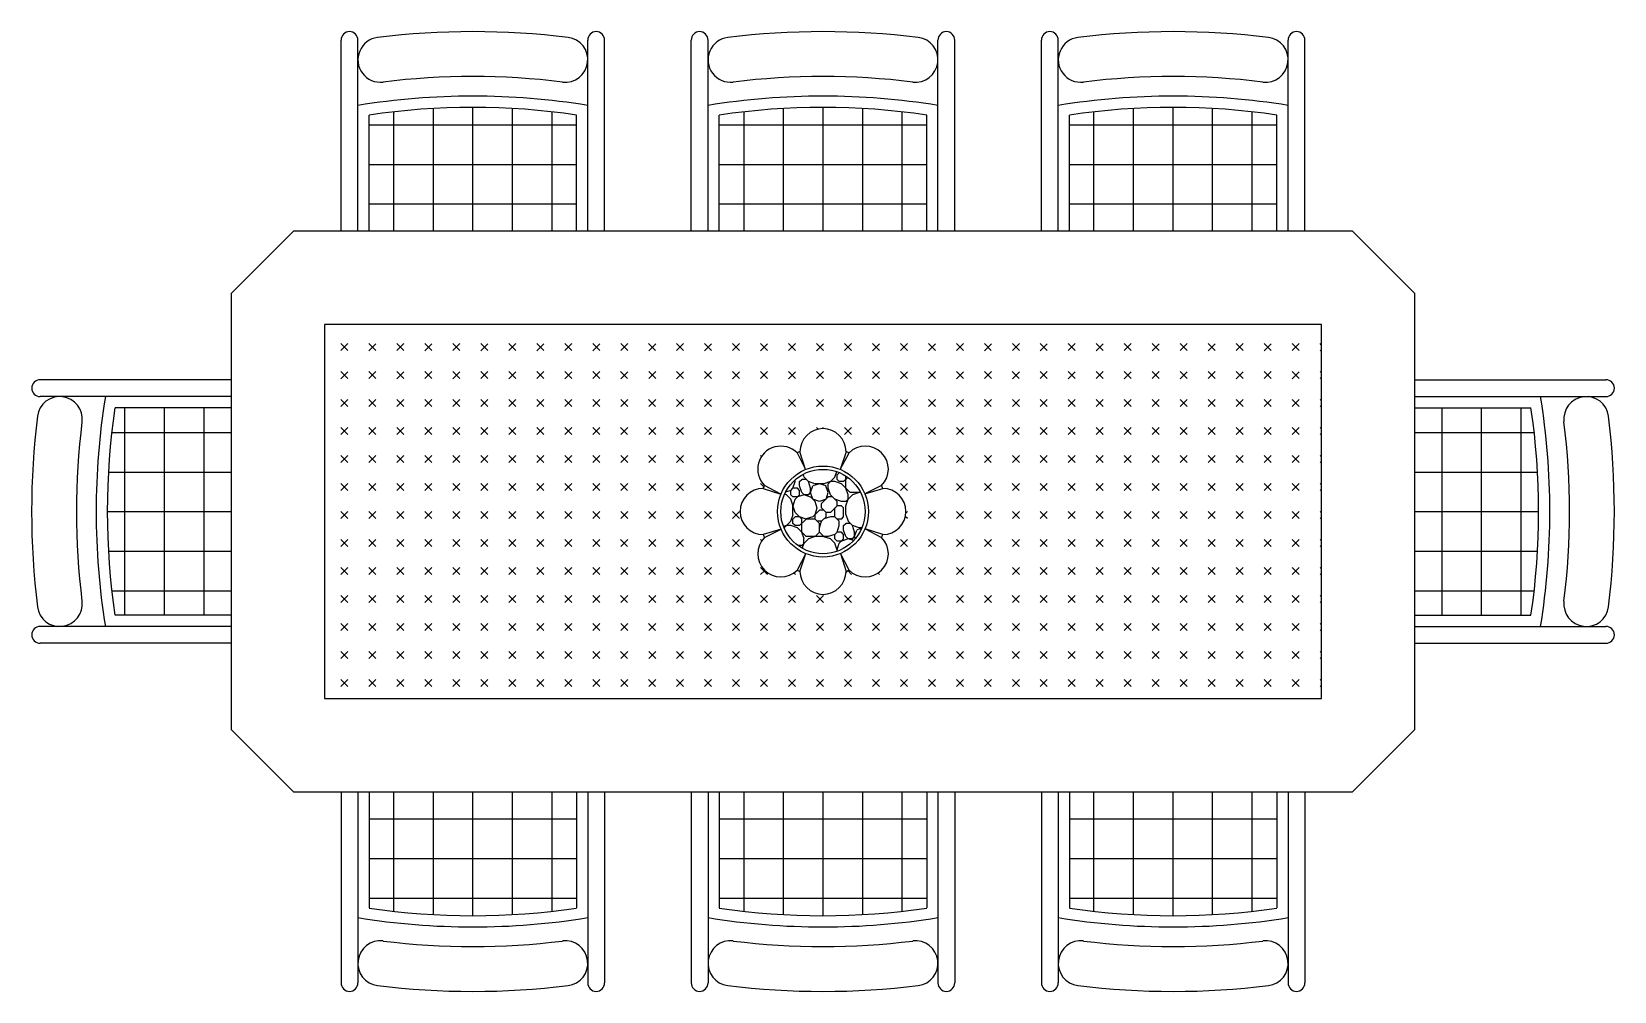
# Model space of a CAD drawing. Header units: millimetres. Extents: x -964.98 to -962.44, y 2610.7 to 2612.24.
import ezdxf

# ---------------------------------------------------------------- set-up
doc = ezdxf.new("R2010")
doc.units = ezdxf.units.MM
doc.header["$LTSCALE"] = 10
doc.layers.add('Móveis_mesas', color=2, linetype='Continuous')

msp = doc.modelspace()

# ---------------------------------------------------------------- hatches: boundary and pattern name
at = {"layer": 'Móveis_mesas'}
h = msp.add_hatch(dxfattribs=at)
h.set_pattern_fill('ANSI37', color=1, scale=0.02, angle=45, style=0)
h.set_pattern_definition([(90, (-2055.515165, 6.43129), (0.0635, 7e-18), []), (7e-15, (-2055.515165, 6.43129), (7e-18, -0.0635), [])])
h.paths.add_polyline_path([(-964.4343, 2612.1061, -0.074073), (-964.1013, 2612.1061), (-964.1013, 2611.9197), (-964.4343, 2611.9197)])
h = msp.add_hatch(dxfattribs=at)
h.set_pattern_fill('ANSI37', color=1, scale=0.02, angle=45, style=0)
h.set_pattern_definition([(90, (-2054.95311, 6.43129), (0.0635, 7e-18), []), (7e-15, (-2054.95311, 6.43129), (7e-18, -0.0635), [])])
h.paths.add_polyline_path([(-963.8723, 2612.1061, -0.074073), (-963.5393, 2612.1061), (-963.5393, 2611.9197), (-963.8723, 2611.9197)])
h = msp.add_hatch(dxfattribs=at)
h.set_pattern_fill('ANSI37', color=1, scale=0.02, angle=45, style=0)
h.set_pattern_definition([(90, (128.10361, 6.43129), (-0.0635, 7e-18), []), (180, (128.10361, 6.43129), (-7e-18, -0.0635), [])])
h.paths.add_polyline_path([(-962.9772, 2612.1061, 0.074073), (-963.3102, 2612.1061), (-963.3102, 2611.9197), (-962.9772, 2611.9197)])
h = msp.add_hatch(dxfattribs=at)
h.set_pattern_fill('CROSS,_O', color=1, scale=0.005, angle=45)
h.set_pattern_definition([(45, (0, 0), (3e-18, 0.0449012806), [0.015875, -0.047625]), (135, (0.011225, -9e-19), (-0.0449012806, 3e-18), [0.015875, -0.047625])])
h.paths.add_polyline_path([(-964.5058, 2611.7697), (-964.5058, 2611.1697), (-962.9058, 2611.1697), (-962.9058, 2611.7697)])
h.paths.add_polyline_path([(-963.6098, 2611.4328, -0.01247), (-963.6117, 2611.428, -1), (-963.664, 2611.3757, -0.01247), (-963.6688, 2611.3737, -1), (-963.7428, 2611.3737, -0.01247), (-963.7475, 2611.3757, -1), (-963.7998, 2611.428, -0.01247), (-963.8018, 2611.4328, -1), (-963.8018, 2611.5067, -0.01247), (-963.7998, 2611.5115, -1), (-963.7475, 2611.5638, -0.01247), (-963.7428, 2611.5657, -1), (-963.6688, 2611.5657, -0.01247), (-963.664, 2611.5638, -1), (-963.6117, 2611.5115, -0.01247), (-963.6098, 2611.5067, -1)], flags=16)
h.paths.add_polyline_path([(-963.6328, 2611.4697, -1), (-963.7788, 2611.4697, -1)], flags=0)
h.paths.add_polyline_path([(-963.6381, 2611.4697, -1), (-963.7735, 2611.4697, -1)], flags=0)
h = msp.add_hatch(dxfattribs=at)
h.set_pattern_fill('ANSI37', color=1, scale=0.02, angle=135, style=0)
h.set_pattern_definition([(180, (1640.83268, 3702.71708), (-1e-17, -0.0635), []), (270, (1640.83268, 3702.71708), (0.0635, -1e-17), [])])
h.paths.add_polyline_path([(-964.8421, 2611.6362, 0.074073), (-964.8421, 2611.3032), (-964.6558, 2611.3032), (-964.6558, 2611.6362)])
h = msp.add_hatch(dxfattribs=at)
h.set_pattern_fill('ANSI37', color=1, scale=0.02, angle=135, style=0)
h.set_pattern_definition([(7e-15, (-3568.24423, 3702.71708), (1e-17, -0.0635), []), (270, (-3568.24423, 3702.71708), (-0.0635, -1e-17), [])])
h.paths.add_polyline_path([(-962.5694, 2611.6362, -0.074073), (-962.5694, 2611.3032), (-962.7558, 2611.3032), (-962.7558, 2611.6362)])
h = msp.add_hatch(dxfattribs=at)
h.set_pattern_fill('PEDRA6,_O', color=1, scale=0.1, angle=45, pattern_type=2)
h.set_pattern_definition([(45, (127.59106, 6.38079), (-0.070710678, 0.070710678), [0.005, -0.015, 0.005, -0.075]), (45, (127.60166, 6.40554), (-0.070710678, 0.070710678), [0.005, -0.095]), (45, (127.55924, 6.37725), (-0.070710678, 0.070710678), [0.01, -0.09]), (45, (127.53802, 6.36311), (-0.070710678, 0.070710678), [0.015, -0.085]), (45, (127.56984, 6.402), (-0.070710678, 0.070710678), [0.01, -0.01, 0.015, -0.065]), (45, (127.5557, 6.40907), (-0.070710678, 0.070710678), [0.015, -0.085]), (45, (127.53449, 6.39493), (-0.070710678, 0.070710678), [0.015, -0.035, 0.015, -0.035]), (45, (127.50974, 6.3914), (-0.070710678, 0.070710678), [0.015, -0.005, 0.005, -0.075]), (45, (127.54863, 6.44443), (-0.070710678, 0.070710678), [0.005, -0.095]), (45, (127.52742, 6.43736), (-0.070710678, 0.070710678), [0.01, -0.09]), (135, (127.47792, 6.39493), (-0.070710678, -0.070710678), [0.01, -0.09]), (135, (127.53449, 6.3525), (-0.070710678, -0.070710678), [0.005, -0.01, 0.015, -0.07]), (135, (127.54509, 6.37725), (-0.070710678, -0.070710678), [0.02, -0.005, 0.005, -0.07]), (135, (127.53802, 6.40554), (-0.070710678, -0.070710678), [0.015, -0.085]), (135, (127.57338, 6.37725), (-0.070710678, -0.070710678), [0.01, -0.09]), (135, (127.52035, 6.43736), (-0.070710678, -0.070710678), [0.01, -0.09]), (135, (127.56631, 6.39847), (-0.070710678, -0.070710678), [0.01, -0.05, 0.005, -0.035]), (135, (127.54156, 6.44443), (-0.070710678, -0.070710678), [0.005, -0.005, 0.005, -0.085]), (135, (127.57691, 6.41614), (-0.070710678, -0.070710678), [0.01, -0.015, 0.01, -0.065]), (135, (127.59813, 6.402), (-0.070710678, -0.070710678), [0.01, -0.09]), (90, (127.53802, 6.3419), (-0.0707106781, 0.0707106781), [0.0141421, -0.02828427, 0.0212132, -0.0777817862]), (90, (127.53449, 6.33836), (-0.0707106781, 0.0707106781), [0.0141421356, -0.1272792206]), (90, (127.56631, 6.384325), (-0.0707106781, 0.0707106781), [0.0141421356, -0.1272792206]), (90, (127.52388, 6.41261), (-0.0707106781, 0.0707106781), [0.0141421356, -0.1272792206]), (90, (127.591056, 6.40907), (-0.0707106781, 0.0707106781), [0.0141421356, -0.1272792206]), (90, (127.52388, 6.35604), (-0.0707106781, 0.0707106781), [0.0070710678, -0.1343502884]), (90, (127.50974, 6.384325), (-0.0707106781, 0.0707106781), [0.0070710678, -0.1343502884]), (90, (127.54156, 6.36665), (-0.0707106781, 0.0707106781), [0.0070710678, -0.1343502884]), (90, (127.52388, 6.39847), (-0.0707106781, 0.0707106781), [0.0070710678, -0.1343502884]), (90, (127.559236, 6.40554), (-0.0707106781, 0.0707106781), [0.0070710678, -0.1343502884]), (90, (127.520345, 6.44443), (-0.0707106781, 0.0707106781), [0.0070710678, -0.1343502884]), (90, (127.53449, 6.44443), (-0.0707106781, 0.0707106781), [0.0070710678, -0.1343502884]), (90, (127.576914, 6.40907), (-0.0707106781, 0.0707106781), [0.0070710678, -0.1343502884]), (90, (127.59813, 6.39493), (-0.0707106781, 0.0707106781), [0.0070710678, -0.1343502884]), (90, (127.56984, 6.423216), (-0.0707106781, 0.0707106781), [0.0070710678, -0.1343502884]), (90, (127.53449, 6.45857), (-0.0707106781, 0.0707106781), [0.0070710678, -0.1343502884]), (90, (127.552165, 6.447964), (-0.0707106781, 0.0707106781), [0.0070710678, -0.1343502884]), (180, (127.53095, 6.44089), (-0.0707106781, -0.0707106781), [0.0070710678, -0.1343502884]), (180, (127.53095, 6.455035), (-0.0707106781, -0.0707106781), [0.0070710678, -0.1343502884]), (180, (127.54863, 6.44443), (-0.0707106781, -0.0707106781), [0.0070710678, -0.1343502884]), (180, (127.545094, 6.46918), (-0.0707106781, -0.0707106781), [0.0070710678, -0.1343502884]), (180, (127.53449, 6.40907), (-0.0707106781, -0.0707106781), [0.0070710678, -0.1343502884]), (180, (127.53449, 6.39493), (-0.0707106781, -0.0707106781), [0.0070710678, -0.1343502884]), (180, (127.53095, 6.35604), (-0.0707106781, -0.0707106781), [0.0070710678, -0.1343502884]), (180, (127.53802, 6.36311), (-0.0707106781, -0.0707106781), [0.0070710678, -0.1343502884]), (180, (127.520345, 6.39493), (-0.0707106781, -0.0707106781), [0.0070710678, -0.1343502884]), (180, (127.51681, 6.37018), (-0.0707106781, -0.0707106781), [0.0070710678, -0.1343502884]), (180, (127.56984, 6.402), (-0.0707106781, -0.0707106781), [0.0070710678, -0.1343502884]), (180, (127.57338, 6.41968), (-0.0707106781, -0.0707106781), [0.0070710678, -0.1343502884]), (180, (127.591056, 6.40907), (-0.0707106781, -0.0707106781), [0.0070710678, -0.1343502884]), (180, (127.583985, 6.416145), (-0.0707106781, -0.0707106781), [0.0070710678, -0.1343502884]), (180, (127.60166, 6.40554), (-0.0707106781, -0.0707106781), [0.0070710678, -0.1343502884]), (180, (127.50267, 6.391396), (-0.0707106781, -0.0707106781), [0.0141421356, -0.1272792206]), (180, (127.559236, 6.40554), (-0.0707106781, -0.0707106781), [0.0141421356, -0.1272792206]), (180, (127.58045, 6.377254), (-0.0707106781, -0.0707106781), [0.035355339, -0.1060660172]), (71.5650512, (127.506203, 6.366647), (0.0707106781, 0.07071067815), [0.01118, -0.2124267978]), (71.5650512, (127.538023, 6.35604), (0.0707106781, 0.07071067815), [0.01118, -0.2124267978]), (71.5650512, (127.520345, 6.402002), (0.0707106781, 0.07071067815), [0.01118, -0.2124267978]), (71.5650512, (127.59459, 6.384325), (0.0707106781, 0.07071067815), [0.01118, -0.2124267978]), (71.5650512, (127.566307, 6.391396), (0.0707106781, 0.07071067815), [0.01118, -0.2124267978]), (71.5650512, (127.559236, 6.41261), (0.0707106781, 0.07071067815), [0.01118, -0.2124267978]), (71.5650512, (127.52388, 6.42675), (0.0707106781, 0.07071067815), [0.01118, -0.2124267978]), (71.5650512, (127.552165, 6.447964), (0.0707106781, 0.07071067815), [0.01118, -0.2124267978]), (108.4349488, (127.513274, 6.37372), (-0.0707106781, 0.07071067815), [0.01118, -0.2124267978]), (108.4349488, (127.50974, 6.377254), (-0.0707106781, 0.07071067815), [0.01118, -0.2124267978]), (108.4349488, (127.527416, 6.416145), (-0.0707106781, 0.07071067815), [0.02236, -0.2012467977]), (108.4349488, (127.5557, 6.43736), (-0.0707106781, 0.07071067815), [0.01118, -0.2124267978]), (108.4349488, (127.56277, 6.423216), (-0.0707106781, 0.07071067815), [0.01118, -0.2124267978]), (108.4349488, (127.54156, 6.37372), (-0.0707106781, 0.07071067815), [0.01118, -0.2124267978]), (108.4349488, (127.538023, 6.447964), (-0.0707106781, 0.07071067815), [0.01118, -0.2124267978]), (108.4349488, (127.552165, 6.455035), (-0.0707106781, 0.07071067815), [0.01118, -0.2124267978]), (161.5650512, (127.488525, 6.391396), (-0.07071067815, 0.0707106781), [0.01118, -0.2124267978]), (161.5650512, (127.583985, 6.37372), (-0.07071067815, 0.0707106781), [0.01118, -0.2124267978]), (161.5650512, (127.506203, 6.38786), (-0.07071067815, 0.0707106781), [0.01118, -0.2124267978]), (161.5650512, (127.566307, 6.433822), (-0.07071067815, 0.0707106781), [0.01118, -0.2124267978]), (161.5650512, (127.545094, 6.40554), (-0.07071067815, 0.0707106781), [0.01118, -0.2124267978]), (161.5650512, (127.552165, 6.440893), (-0.07071067815, 0.0707106781), [0.01118, -0.2124267978]), (161.5650512, (127.53095, 6.391396), (-0.07071067815, 0.0707106781), [0.01118, -0.2124267978]), (161.5650512, (127.53095, 6.36311), (-0.07071067815, 0.0707106781), [0.01118, -0.2124267978]), (198.4349488, (127.495596, 6.391396), (-0.07071067815, -0.0707106781), [0.01118, -0.2124267978]), (198.4349488, (127.559236, 6.377254), (-0.07071067815, -0.0707106781), [0.01118, -0.2124267978]), (198.4349488, (127.513274, 6.39493), (-0.07071067815, -0.0707106781), [0.01118, -0.2124267978]), (198.4349488, (127.583985, 6.409074), (-0.07071067815, -0.0707106781), [0.01118, -0.2124267978]), (198.4349488, (127.591056, 6.38079), (-0.07071067815, -0.0707106781), [0.01118, -0.2124267978]), (198.4349488, (127.54156, 6.44443), (-0.07071067815, -0.0707106781), [0.01118, -0.2124267978]), (198.4349488, (127.5557, 6.409074), (-0.07071067815, -0.0707106781), [0.01118, -0.2124267978]), (198.4349488, (127.495596, 6.391396), (-0.07071067815, -0.0707106781), [0.01118, -0.2124267978]), (198.4349488, (127.576914, 6.43736), (-0.07071067815, -0.0707106781), [0.01118, -0.2124267978]), (288.4349488, (127.538023, 6.3419), (0.0707106781, -0.07071067815), [0.01118, -0.2124267978])])
h.paths.add_polyline_path([(-963.6381, 2611.4697, 1), (-963.7735, 2611.4697, 1)])
h = msp.add_hatch(dxfattribs=at)
h.set_pattern_fill('ANSI37', color=1, scale=0.02, angle=45, style=0)
h.set_pattern_definition([(270, (-2055.515165, 5216.5082), (0.0635, -7e-18), []), (360, (-2055.515165, 5216.5082), (7e-18, 0.0635), [])])
h.paths.add_polyline_path([(-964.4343, 2610.8334, 0.074073), (-964.1013, 2610.8334), (-964.1013, 2611.0197), (-964.4343, 2611.0197)])
h = msp.add_hatch(dxfattribs=at)
h.set_pattern_fill('ANSI37', color=1, scale=0.02, angle=45, style=0)
h.set_pattern_definition([(270, (-2054.95311, 5216.5082), (0.0635, -7e-18), []), (360, (-2054.95311, 5216.5082), (7e-18, 0.0635), [])])
h.paths.add_polyline_path([(-963.8723, 2610.8334, 0.074073), (-963.5393, 2610.8334), (-963.5393, 2611.0197), (-963.8723, 2611.0197)])
h = msp.add_hatch(dxfattribs=at)
h.set_pattern_fill('ANSI37', color=1, scale=0.02, angle=45, style=0)
h.set_pattern_definition([(270, (128.10361, 5216.5082), (-0.0635, -7e-18), []), (180, (128.10361, 5216.5082), (-7e-18, 0.0635), [])])
h.paths.add_polyline_path([(-962.9772, 2610.8334, -0.074073), (-963.3102, 2610.8334), (-963.3102, 2611.0197), (-962.9772, 2611.0197)])

# ---------------------------------------------------------------- linework, layer by layer
for p, q in [((-964.4793, 2611.9197), (-964.4793, 2612.2264)), ((-964.4523, 2611.9197), (-964.4523, 2612.2264)), ((-964.0833, 2611.9197), (-964.0833, 2612.2264)), ((-964.0563, 2611.9197), (-964.0563, 2612.2264)), ((-963.9173, 2611.9197), (-963.9173, 2612.2264)), ((-963.8903, 2611.9197), (-963.8903, 2612.2264)), ((-963.5213, 2611.9197), (-963.5213, 2612.2264)), ((-963.4943, 2611.9197), (-963.4943, 2612.2264)), ((-963.3552, 2611.9197), (-963.3552, 2612.2264)), ((-963.3282, 2611.9197), (-963.3282, 2612.2264)), ((-962.9592, 2611.9197), (-962.9592, 2612.2264)), ((-962.9322, 2611.9197), (-962.9322, 2612.2264)), ((-964.4343, 2611.9197), (-964.4343, 2612.1061)), ((-964.1013, 2611.9197), (-964.1013, 2612.1061)), ((-963.8723, 2611.9197), (-963.8723, 2612.1061)), ((-963.5393, 2611.9197), (-963.5393, 2612.1061)), ((-963.3102, 2611.9197), (-963.3102, 2612.1061)), ((-962.9772, 2611.9197), (-962.9772, 2612.1061)), ((-964.6558, 2611.6812), (-964.9624, 2611.6812)), ((-962.7558, 2611.6812), (-962.4491, 2611.6812)), ((-964.6558, 2611.6542), (-964.9624, 2611.6542)), ((-964.6558, 2611.6362), (-964.8421, 2611.6362)), ((-962.7558, 2611.6542), (-962.4491, 2611.6542)), ((-962.7558, 2611.6362), (-962.5694, 2611.6362)), ((-964.6558, 2611.3032), (-964.8421, 2611.3032)), ((-962.7558, 2611.3032), (-962.5694, 2611.3032)), ((-964.6558, 2611.2852), (-964.9624, 2611.2852)), ((-962.7558, 2611.2852), (-962.4491, 2611.2852)), ((-964.6558, 2611.2582), (-964.9624, 2611.2582)), ((-962.7558, 2611.2582), (-962.4491, 2611.2582)), ((-964.4793, 2611.0197), (-964.4793, 2610.7131)), ((-964.4523, 2611.0197), (-964.4523, 2610.7131)), ((-964.4343, 2611.0197), (-964.4343, 2610.8334)), ((-964.1013, 2611.0197), (-964.1013, 2610.8334)), ((-964.0833, 2611.0197), (-964.0833, 2610.7131)), ((-964.0563, 2611.0197), (-964.0563, 2610.7131)), ((-963.9173, 2611.0197), (-963.9173, 2610.7131)), ((-963.8903, 2611.0197), (-963.8903, 2610.7131)), ((-963.8723, 2611.0197), (-963.8723, 2610.8334)), ((-963.5393, 2611.0197), (-963.5393, 2610.8334)), ((-963.5213, 2611.0197), (-963.5213, 2610.7131)), ((-963.4943, 2611.0197), (-963.4943, 2610.7131)), ((-963.3552, 2611.0197), (-963.3552, 2610.7131)), ((-963.3282, 2611.0197), (-963.3282, 2610.7131)), ((-963.3102, 2611.0197), (-963.3102, 2610.8334)), ((-962.9772, 2611.0197), (-962.9772, 2610.8334)), ((-962.9592, 2611.0197), (-962.9592, 2610.7131)), ((-962.9322, 2611.0197), (-962.9322, 2610.7131))]:
    msp.add_line(p, q, dxfattribs=at)
at = {"layer": 'Móveis_mesas', "color": 1}
for p, q in [((-963.7475, 2611.5638), (-963.734, 2611.5371)), ((-963.734, 2611.5371), (-963.7428, 2611.5657)), ((-963.6688, 2611.5657), (-963.6781, 2611.5373)), ((-963.6781, 2611.5373), (-963.664, 2611.5638)), ((-963.8018, 2611.5067), (-963.7733, 2611.4974)), ((-963.7733, 2611.4974), (-963.7998, 2611.5115)), ((-963.6117, 2611.5115), (-963.6385, 2611.4979)), ((-963.6385, 2611.4979), (-963.6098, 2611.5067)), ((-963.7731, 2611.4416), (-963.8018, 2611.4328)), ((-963.7998, 2611.428), (-963.7731, 2611.4416)), ((-963.6382, 2611.4421), (-963.6117, 2611.428)), ((-963.6098, 2611.4328), (-963.6382, 2611.4421)), ((-963.7335, 2611.4022), (-963.7475, 2611.3757)), ((-963.7428, 2611.3737), (-963.7335, 2611.4022)), ((-963.6776, 2611.4024), (-963.6688, 2611.3737)), ((-963.664, 2611.3757), (-963.6776, 2611.4024))]:
    msp.add_line(p, q, dxfattribs=at)
at = {"layer": 'Móveis_mesas'}
msp.add_lwpolyline([(-964.5558, 2611.0197), (-962.8558, 2611.0197), (-962.7558, 2611.1197), (-962.7558, 2611.8197), (-962.8558, 2611.9197), (-964.5558, 2611.9197), (-964.6558, 2611.8197), (-964.6558, 2611.1197)], close=True, dxfattribs=at)
at = {"layer": 'Móveis_mesas', "color": 1}
msp.add_lwpolyline([(-964.5058, 2611.1697), (-962.9058, 2611.1697), (-962.9058, 2611.7697), (-964.5058, 2611.7697)], close=True, dxfattribs=at)
msp.add_lwpolyline([(-963.7475, 2611.3757, 0.01247), (-963.7428, 2611.3737, 1), (-963.6688, 2611.3737, 0.01247), (-963.664, 2611.3757, 1), (-963.6117, 2611.428, 0.01247), (-963.6098, 2611.4328, 1), (-963.6098, 2611.5067, 0.01247), (-963.6117, 2611.5115, 1), (-963.664, 2611.5638, 0.01247), (-963.6688, 2611.5657, 1), (-963.7428, 2611.5657, 0.01247), (-963.7475, 2611.5638, 1), (-963.7998, 2611.5115, 0.01247), (-963.8018, 2611.5067, 1), (-963.8018, 2611.4328, 0.01247), (-963.7998, 2611.428, 1)], format="xyb", close=True, dxfattribs=at)
for radius in [0.073, 0.0677]:
    msp.add_circle((-963.7058, 2611.4697), radius, dxfattribs=at)
at = {"layer": 'Móveis_mesas'}
for centre, radius, start, end in [((-964.4658, 2612.2264), 0.0135, 0, 180), ((-964.2678, 2610.9883), 1.2516, 82.9829, 97.0171), ((-964.0698, 2612.2264), 0.0135, 0, 180), ((-963.9038, 2612.2264), 0.0135, 0, 180), ((-963.7058, 2610.9883), 1.2516, 82.9829, 97.0171), ((-963.5078, 2612.2264), 0.0135, 0, 180), ((-963.3417, 2612.2264), 0.0135, 0, 180), ((-963.1437, 2610.9883), 1.2516, 82.9829, 97.0171), ((-962.9457, 2612.2264), 0.0135, 0, 180), ((-964.4163, 2612.1948), 0.036, 97.0171, 277.0171), ((-964.1193, 2612.1948), 0.036, 262.9829, 82.9829), ((-963.8543, 2612.1948), 0.036, 97.0171, 277.0171), ((-963.5573, 2612.1948), 0.036, 262.9829, 82.9829), ((-963.2922, 2612.1948), 0.036, 97.0171, 277.0171), ((-962.9952, 2612.1948), 0.036, 262.9829, 82.9829), ((-964.2678, 2610.9883), 1.1796, 82.9829, 97.0171), ((-963.7058, 2610.9883), 1.1796, 82.9829, 97.0171), ((-963.1437, 2610.9883), 1.1796, 82.9829, 97.0171), ((-964.2678, 2610.9883), 1.1481, 80.7521, 99.2479), ((-964.2678, 2610.9883), 1.1301, 81.5274, 98.4726), ((-963.7058, 2610.9883), 1.1481, 80.7521, 99.2479), ((-963.7058, 2610.9883), 1.1301, 81.5274, 98.4726), ((-963.1437, 2610.9883), 1.1481, 80.7521, 99.2479), ((-963.1437, 2610.9883), 1.1301, 81.5274, 98.4726), ((-964.9624, 2611.6677), 0.0135, 90, 270), ((-962.4491, 2611.6677), 0.0135, 270, 90), ((-964.9308, 2611.6182), 0.036, 352.9829, 172.9829), ((-963.7244, 2611.4697), 1.1481, 170.7521, 189.2479), ((-963.7244, 2611.4697), 1.1301, 171.5274, 188.4726), ((-963.6872, 2611.4697), 1.1301, 351.5274, 8.4726), ((-963.6872, 2611.4697), 1.1481, 350.7521, 9.2479), ((-962.4807, 2611.6182), 0.036, 7.0171, 187.0171), ((-963.7244, 2611.4697), 1.2516, 172.9829, 187.0171), ((-963.7244, 2611.4697), 1.1796, 172.9829, 187.0171), ((-963.6872, 2611.4697), 1.1796, 352.9829, 7.0171), ((-963.6872, 2611.4697), 1.2516, 352.9829, 7.0171), ((-964.9308, 2611.3212), 0.036, 187.0171, 7.0171), ((-962.4807, 2611.3212), 0.036, 172.9829, 352.9829), ((-964.9624, 2611.2717), 0.0135, 90, 270), ((-962.4491, 2611.2717), 0.0135, 270, 90), ((-964.2678, 2611.9511), 1.1481, 260.7521, 279.2479), ((-964.2678, 2611.9511), 1.1301, 261.5274, 278.4726), ((-963.7058, 2611.9511), 1.1481, 260.7521, 279.2479), ((-963.7058, 2611.9511), 1.1301, 261.5274, 278.4726), ((-963.1437, 2611.9511), 1.1481, 260.7521, 279.2479), ((-963.1437, 2611.9511), 1.1301, 261.5274, 278.4726), ((-964.4163, 2610.7447), 0.036, 82.9829, 262.9829), ((-964.2678, 2611.9511), 1.1796, 262.9829, 277.0171), ((-964.1193, 2610.7447), 0.036, 277.0171, 97.0171), ((-963.8543, 2610.7447), 0.036, 82.9829, 262.9829), ((-963.7058, 2611.9511), 1.1796, 262.9829, 277.0171), ((-963.5573, 2610.7447), 0.036, 277.0171, 97.0171), ((-963.2922, 2610.7447), 0.036, 82.9829, 262.9829), ((-963.1437, 2611.9511), 1.1796, 262.9829, 277.0171), ((-962.9952, 2610.7447), 0.036, 277.0171, 97.0171), ((-964.4658, 2610.7131), 0.0135, 180, 0), ((-964.2678, 2611.9511), 1.2516, 262.9829, 277.0171), ((-964.0698, 2610.7131), 0.0135, 180, 0), ((-963.9038, 2610.7131), 0.0135, 180, 0), ((-963.7058, 2611.9511), 1.2516, 262.9829, 277.0171), ((-963.5078, 2610.7131), 0.0135, 180, 0), ((-963.3417, 2610.7131), 0.0135, 180, 0), ((-963.1437, 2611.9511), 1.2516, 262.9829, 277.0171), ((-962.9457, 2610.7131), 0.0135, 180, 0)]:
    msp.add_arc(centre, radius, start, end, dxfattribs=at)

doc.saveas('drawing.dxf')
